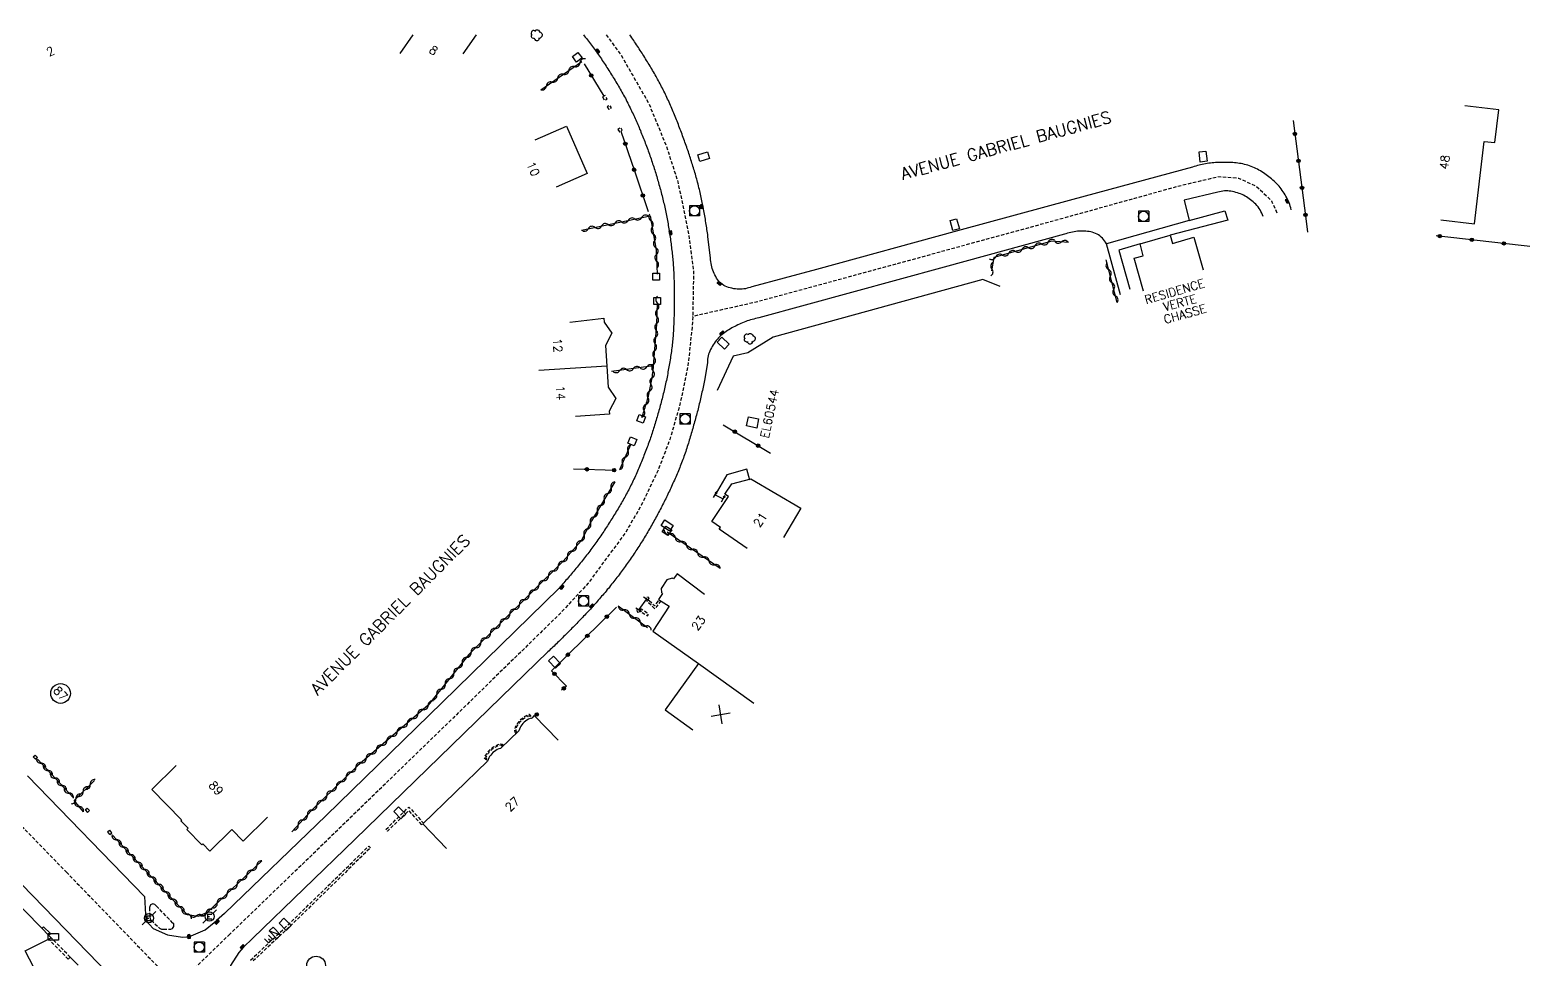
# Model space of a CAD drawing. Header units: millimetres. Extents: x 94999 to 96000, y 132000 to 133001.
# Drawn here: x 95222.4 to 95441.7, y 132864.1 to 133000.7 of the extents above; entities that cross this region are included whole.
import ezdxf
from ezdxf.enums import TextEntityAlignment as Align

# ---------------------------------------------------------------- set-up
doc = ezdxf.new("R2010")
doc.units = ezdxf.units.MM
doc.linetypes.add('DASHED', pattern=[0.75, 0.5, -0.25])
doc.layers.get('0').update_dxf_attribs({"linetype": 'CONTINUOUS'})
for name, color, linetype in [('W0001', 6, 'DASHED'), ('W0008', 7, 'CONTINUOUS'), ('W0017', 7, 'CONTINUOUS'), ('W0100', 7, 'CONTINUOUS'), ('W0105', 7, 'CONTINUOUS'), ('W0112', 1, 'DASHED'), ('W0300', 7, 'CONTINUOUS'), ('W0302', 3, 'CONTINUOUS'), ('W0310', 3, 'CONTINUOUS'), ('W0322', 7, 'CONTINUOUS'), ('W0400', 7, 'CONTINUOUS'), ('W0420', 7, 'CONTINUOUS'), ('W0430', 7, 'CONTINUOUS'), ('W0471', 7, 'CONTINUOUS'), ('W0984', 7, 'CONTINUOUS'), ('W0989', 7, 'CONTINUOUS'), ('W0991', 7, 'CONTINUOUS'), ('W1102', 7, 'CONTINUOUS'), ('W1471', 7, 'CONTINUOUS')]:
    doc.layers.add(name, color=color, linetype=linetype)
doc.styles.get("Standard").update_dxf_attribs({"font": 'romans.shx', "width": 0.85})

# ---------------------------------------------------------------- blocks, each defined once
blk = doc.blocks.new('T471')
for p, q in [((-0.333334, 0.333334), (-0.333334, -0.333334)), ((-0.333334, 0.333334), (0.333334, 0.333334)), ((-0.333334, 0), (0, 0)), ((0.500001, 0.500001), (1.000002, 1.000002)), ((-0.500001, -0.500001), (-1.000002, -1.000002)), ((-0.333334, -0.333334), (0.333334, -0.333334))]:
    blk.add_line(p, q)
blk.add_ellipse((0, 0), major_axis=(0.471405, 0.471405), ratio=1, start_param=5.4977871438, end_param=11.780972451)
blk = doc.blocks.new('T420')
for p, q in [((0.75, 0.75), (-0.75, 0.75)), ((-0.75, 0.75), (-0.75, -0.75)), ((0.75, 0.75), (0.75, -0.75)), ((0.75, -0.75), (-0.75, -0.75))]:
    blk.add_line(p, q)
blk.add_ellipse((0, 0), major_axis=(-0.53, 0.53), ratio=1, start_param=3.926991, end_param=10.210176)
blk = doc.blocks.new('T400')
for p, q in [((-0.15, 0.3), (0.15, 0.3)), ((-0.15, -0.25), (-0.15, 0.3)), ((-0.15, 0.15), (0.15, 0.15)), ((-0.15, 0), (0.15, 0)), ((0.15, 0.3), (0.15, -0.25)), ((-0.15, -0.15), (0.15, -0.15)), ((-0.15, -0.25), (-0.15, -0.3)), ((-0.15, -0.3), (0.15, -0.3)), ((0.15, -0.3), (0.15, -0.25))]:
    blk.add_line(p, q)
blk = doc.blocks.new('T1471')
at = {"color": 0, "linetype": 'Continuous', "flags": 128}
blk.add_lwpolyline([(-0.75, -0.5), (-0.75, 0.5), (0.75, 0.5), (0.75, -0.5), (-0.75, -0.5)], dxfattribs=at)
blk = doc.blocks.new('t310o')
at = {"color": 0, "linetype": 'Continuous'}
for centre, start, end in [((-0.5, 0.38), 216.8699, 323.1304), ((0.5, -0.37), 36.8699, 143.1303)]:
    blk.add_arc(centre, 0.625, start, end, dxfattribs=at)
blk = doc.blocks.new('t322o')
at = {"color": 0, "linetype": 'Continuous'}
for radius in [0.25, 0.15]:
    blk.add_circle((0, 0), radius, dxfattribs=at)
blk = doc.blocks.new('T300')
for p, q in [((-0.8, 0.51), (-0.86, 0.34)), ((-0.86, 0.34), (-0.86, 0.17)), ((-0.86, 0.17), (-0.74, 0.06)), ((-0.69, 0.63), (-0.8, 0.51)), ((-0.8, -0.06), (-0.74, 0.06)), ((-0.74, 0.06), (-0.69, 0.11)), ((-0.57, 0.69), (-0.69, 0.63)), ((-0.46, 0.69), (-0.57, 0.69)), ((-0.29, 0.63), (-0.46, 0.69)), ((-0.29, 0.63), (-0.17, 0.74)), ((-0.23, 0.57), (-0.29, 0.63)), ((-0.17, 0.74), (-0.06, 0.8)), ((-0.06, 0.8), (0.06, 0.8)), ((0.06, 0.8), (0.23, 0.74)), ((0.23, 0.74), (0.34, 0.63)), ((0.34, 0.63), (0.4, 0.51)), ((0.46, 0.46), (0.34, 0.46)), ((0.4, 0.51), (0.4, 0.46)), ((0.57, 0.4), (0.46, 0.46)), ((0.57, 0.4), (0.69, 0.29)), ((0.69, 0.29), (0.74, 0.17)), ((0.74, 0.06), (0.69, -0.17)), ((0.74, 0.17), (0.74, 0.06)), ((-0.8, -0.17), (-0.8, -0.06)), ((-0.8, -0.23), (-0.8, -0.17)), ((-0.74, -0.34), (-0.8, -0.23)), ((-0.69, -0.4), (-0.74, -0.34)), ((-0.51, -0.46), (-0.69, -0.4)), ((-0.4, -0.46), (-0.51, -0.46)), ((-0.4, -0.46), (-0.34, -0.46)), ((-0.34, -0.46), (-0.34, -0.4)), ((-0.34, -0.51), (-0.34, -0.46)), ((-0.29, -0.63), (-0.34, -0.51)), ((-0.17, -0.74), (-0.29, -0.63)), ((-0.06, -0.8), (-0.17, -0.74)), ((0.06, -0.8), (-0.06, -0.8)), ((0.17, -0.74), (0.06, -0.8)), ((0.23, -0.69), (0.17, -0.74)), ((0.29, -0.46), (0.23, -0.46)), ((0.29, -0.63), (0.23, -0.69)), ((0.46, -0.4), (0.29, -0.46)), ((0.34, -0.51), (0.29, -0.63)), ((0.34, -0.51), (0.34, -0.46)), ((0.57, -0.34), (0.46, -0.4)), ((0.63, -0.29), (0.57, -0.34)), ((0.69, -0.17), (0.63, -0.29))]:
    blk.add_line(p, q)
blk = doc.blocks.new('t112o')
at = {"color": 0, "linetype": 'Continuous'}
for p, q in [((-0.5, 0.5), (0.5, 0.5)), ((-0.5, -0.5), (-0.5, 0.5)), ((0.5, 0.5), (0.5, -0.5)), ((0.5, -0.5), (-0.5, -0.5))]:
    blk.add_line(p, q, dxfattribs=at)
blk = doc.blocks.new('t105o')
for p, q in [((-0.5, 0), (0.5, 0)), ((0.5, 0), (0.2, 0.1)), ((0.5, 0), (0.2, -0.1))]:
    blk.add_line(p, q)
blk = doc.blocks.new('T430')
at = {"flags": 128}
for points in [[(0.8, 0.8), (-0.8, 0.8)], [(-0.8, 0.8), (-0.8, 0)], [(0.8, 0.8), (-0.8, 0)], [(-0.8, 0), (0.8, 0)], [(-0.4, 2.1), (0.4, 2.1)], [(-0.4, 2.1), (-0.4, 1.3)], [(-0.4, 1.7), (0, 1.7)], [(-0.4, 1.3), (0.4, 1.3)], [(0.8, 0), (0.8, 0.8)]]:
    blk.add_lwpolyline(points, dxfattribs=at)
blk = doc.blocks.new('t991o')
at = {"color": 0, "linetype": 'Continuous'}
for p, q in [((-1, 1), (1, -1)), ((-1, -1), (1, 1))]:
    blk.add_line(p, q, dxfattribs=at)

msp = doc.modelspace()

# ---------------------------------------------------------------- linework, layer by layer
at = {"layer": 'W0001'}
msp.add_line((95251.78, 132867.82), (95243.93, 132860.21), dxfattribs=at)
msp.add_lwpolyline([(95108.35, 133000), (95114.13, 132994.03), (95150.15, 132956.94), (95157.1, 132949.78), (95192.44, 132913.24), (95227.77, 132876.93), (95249.36, 132854.59), (95288.1, 132814.52)], dxfattribs=at)
at = {"layer": 'W0001', "flags": 128}
for points in [[(95307.03, 133000), (95309.2, 132997.07), (95313.31, 132989.91), (95315.87, 132983.69), (95317.58, 132978.39), (95319.17, 132970.69), (95319.89, 132965.13), (95319.74, 132957.78), (95319.06, 132951.29), (95317.88, 132945.67), (95316.41, 132940.53), (95314.68, 132936.01), (95312.2, 132930.81), (95309.87, 132926.82), (95304.4, 132919.37), (95300.33, 132914.98), (95294.7, 132909.46), (95284.56, 132899.57), (95274.69, 132889.97), (95263.53, 132879.14), (95251.78, 132867.82)], [(95405.6, 132973.79), (95404.81, 132975.54), (95402.51, 132977.72), (95399.95, 132978.89), (95396.86, 132979.1), (95390.9, 132977.67), (95372.84, 132972.65), (95344.59, 132964.91), (95329.33, 132960.76), (95319.75, 132958.59)]]:
    msp.add_lwpolyline(points, dxfattribs=at)
at = {"layer": 'W0008', "flags": 128}
for points in [[(95303.73, 133000), (95303.84, 132999.86), (95303.99, 132999.66), (95304.15, 132999.47), (95304.3, 132999.27), (95304.45, 132999.07), (95304.6, 132998.88), (95304.75, 132998.68), (95304.9, 132998.48), (95305.05, 132998.28), (95305.2, 132998.07), (95305.35, 132997.87), (95305.49, 132997.67), (95305.64, 132997.47), (95305.78, 132997.26), (95305.92, 132997.06), (95306.06, 132996.85), (95306.21, 132996.65), (95306.35, 132996.44), (95306.48, 132996.23), (95306.62, 132996.03), (95306.76, 132995.82), (95306.9, 132995.61), (95307.03, 132995.4), (95307.17, 132995.19), (95307.3, 132994.98), (95307.44, 132994.77), (95307.57, 132994.56), (95307.7, 132994.35), (95307.83, 132994.13), (95307.96, 132993.92), (95308.09, 132993.71), (95308.22, 132993.5), (95308.35, 132993.28), (95308.48, 132993.07), (95308.61, 132992.86), (95308.74, 132992.64), (95308.87, 132992.43), (95308.99, 132992.21), (95309.12, 132992), (95309.24, 132991.78), (95309.37, 132991.56), (95309.5, 132991.34), (95309.62, 132991.11), (95309.75, 132990.89), (95309.87, 132990.66), (95309.99, 132990.43), (95310.1, 132990.2), (95310.22, 132989.97), (95310.33, 132989.74), (95310.45, 132989.51), (95310.56, 132989.28), (95310.67, 132989.04), (95310.78, 132988.81), (95310.89, 132988.58), (95311, 132988.36), (95311.1, 132988.14), (95311.2, 132987.92), (95311.3, 132987.7), (95311.4, 132987.48), (95311.5, 132987.26), (95311.6, 132987.04), (95311.7, 132986.82), (95311.79, 132986.6), (95311.88, 132986.37), (95311.97, 132986.14), (95312.07, 132985.92), (95312.16, 132985.69), (95312.25, 132985.46), (95312.34, 132985.23), (95312.44, 132985), (95312.53, 132984.77), (95312.62, 132984.54), (95312.71, 132984.31), (95312.8, 132984.08), (95312.88, 132983.85), (95312.97, 132983.61), (95313.06, 132983.38), (95313.15, 132983.15), (95313.23, 132982.92), (95313.32, 132982.69), (95313.4, 132982.46), (95313.48, 132982.22), (95313.57, 132981.99), (95313.65, 132981.76), (95313.73, 132981.52), (95313.81, 132981.29), (95313.88, 132981.05), (95313.96, 132980.82), (95314.04, 132980.58), (95314.11, 132980.35), (95314.19, 132980.11), (95314.26, 132979.88), (95314.33, 132979.64), (95314.4, 132979.41), (95314.47, 132979.17), (95314.54, 132978.93), (95314.61, 132978.7), (95314.68, 132978.46), (95314.75, 132978.23), (95314.81, 132977.99), (95314.88, 132977.75), (95314.94, 132977.51), (95315.01, 132977.28), (95315.07, 132977.04), (95315.13, 132976.8), (95315.2, 132976.56), (95315.26, 132976.33), (95315.32, 132976.09), (95315.37, 132975.85), (95315.43, 132975.61), (95315.49, 132975.37), (95315.55, 132975.13), (95315.6, 132974.89), (95315.65, 132974.65), (95315.71, 132974.41), (95315.76, 132974.17), (95315.81, 132973.93), (95315.86, 132973.69), (95315.91, 132973.45), (95315.96, 132973.2), (95316, 132972.96), (95316.05, 132972.72), (95316.09, 132972.47), (95316.14, 132972.23), (95316.18, 132971.98), (95316.22, 132971.74), (95316.26, 132971.49), (95316.3, 132971.25), (95316.34, 132971), (95316.38, 132970.76), (95316.42, 132970.51), (95316.45, 132970.27), (95316.49, 132970.02), (95316.52, 132969.78), (95316.55, 132969.53), (95316.58, 132969.29), (95316.62, 132969.04), (95316.65, 132968.8), (95316.67, 132968.55), (95316.7, 132968.3), (95316.73, 132968.06), (95316.76, 132967.81), (95316.78, 132967.56), (95316.81, 132967.32), (95316.83, 132967.07), (95316.85, 132966.82), (95316.87, 132966.58), (95316.89, 132966.33), (95316.91, 132966.08), (95316.93, 132965.84), (95316.95, 132965.59), (95316.96, 132965.34), (95316.97, 132965.09), (95316.99, 132964.85), (95317, 132964.6), (95317.01, 132964.35), (95317.01, 132964.1), (95317.02, 132963.86), (95317.03, 132963.61), (95317.03, 132963.36), (95317.04, 132963.11), (95317.04, 132962.87), (95317.04, 132962.62), (95317.05, 132962.37), (95317.05, 132962.12), (95317.05, 132961.88), (95317.05, 132961.63), (95317.05, 132961.38), (95317.05, 132961.13), (95317.05, 132960.89), (95317.04, 132960.64), (95317.04, 132960.39), (95317.04, 132960.15), (95317.04, 132959.9), (95317.03, 132959.65), (95317.03, 132959.41), (95317.03, 132959.16), (95317.02, 132958.91), (95317.02, 132958.66), (95317.01, 132958.42), (95317, 132958.17), (95316.99, 132957.92), (95316.99, 132957.68), (95316.98, 132957.43), (95316.96, 132957.18), (95316.95, 132956.94), (95316.94, 132956.69), (95316.92, 132956.44), (95316.91, 132956.2), (95316.89, 132955.95), (95316.87, 132955.71), (95316.85, 132955.46), (95316.83, 132955.21), (95316.81, 132954.97), (95316.78, 132954.72), (95316.75, 132954.47), (95316.72, 132954.21), (95316.69, 132953.96), (95316.66, 132953.71), (95316.63, 132953.46), (95316.59, 132953.2), (95316.56, 132952.95), (95316.52, 132952.7), (95316.48, 132952.45), (95316.44, 132952.2), (95316.4, 132951.95), (95316.36, 132951.69), (95316.32, 132951.44), (95316.27, 132951.19), (95316.23, 132950.94), (95316.18, 132950.69), (95316.13, 132950.44), (95316.09, 132950.19), (95316.04, 132949.94), (95315.99, 132949.69), (95315.94, 132949.44), (95315.89, 132949.19), (95315.83, 132948.94), (95315.78, 132948.69), (95315.73, 132948.44), (95315.67, 132948.2), (95315.62, 132947.95), (95315.56, 132947.7), (95315.5, 132947.46), (95315.44, 132947.22), (95315.38, 132946.97), (95315.32, 132946.73), (95315.26, 132946.48), (95315.2, 132946.24), (95315.13, 132946), (95315.07, 132945.75), (95315, 132945.51), (95314.94, 132945.27), (95314.87, 132945.03), (95314.8, 132944.79), (95314.73, 132944.54), (95314.66, 132944.3), (95314.59, 132944.06), (95314.52, 132943.82), (95314.45, 132943.58), (95314.38, 132943.34), (95314.31, 132943.1), (95314.24, 132942.85), (95314.16, 132942.61), (95314.09, 132942.38), (95314.02, 132942.15), (95313.95, 132941.92), (95313.88, 132941.69), (95313.81, 132941.45), (95313.73, 132941.22), (95313.66, 132940.99), (95313.58, 132940.76), (95313.5, 132940.54), (95313.41, 132940.31), (95313.32, 132940.07), (95313.24, 132939.84), (95313.15, 132939.6), (95313.06, 132939.36), (95312.97, 132939.13), (95312.88, 132938.89), (95312.79, 132938.66), (95312.7, 132938.42), (95312.6, 132938.18), (95312.51, 132937.95), (95312.42, 132937.72), (95312.33, 132937.48), (95312.23, 132937.25), (95312.14, 132937.01), (95312.04, 132936.78), (95311.94, 132936.55), (95311.85, 132936.31), (95311.75, 132936.08), (95311.65, 132935.85), (95311.55, 132935.62), (95311.44, 132935.39), (95311.34, 132935.16), (95311.24, 132934.93), (95311.13, 132934.7), (95311.02, 132934.47), (95310.91, 132934.24), (95310.8, 132934.01), (95310.69, 132933.79), (95310.58, 132933.56), (95310.47, 132933.34), (95310.36, 132933.12), (95310.24, 132932.9), (95310.13, 132932.69), (95310.01, 132932.47), (95309.89, 132932.25), (95309.78, 132932.04), (95309.66, 132931.82), (95309.54, 132931.6), (95309.41, 132931.39), (95309.29, 132931.18), (95309.17, 132930.96), (95309.05, 132930.75), (95308.92, 132930.54), (95308.79, 132930.33), (95308.67, 132930.12), (95308.54, 132929.91), (95308.41, 132929.7), (95308.28, 132929.49), (95308.15, 132929.28), (95308.02, 132929.07), (95307.89, 132928.86), (95307.76, 132928.65), (95307.63, 132928.44), (95307.5, 132928.24), (95307.36, 132928.03), (95307.23, 132927.82), (95307.09, 132927.61), (95306.96, 132927.41), (95306.82, 132927.2), (95306.69, 132927), (95306.55, 132926.79), (95306.41, 132926.58), (95306.26, 132926.37), (95306.12, 132926.16), (95305.98, 132925.96), (95305.83, 132925.75), (95305.69, 132925.54), (95305.54, 132925.34), (95305.39, 132925.13), (95305.24, 132924.93), (95305.09, 132924.73), (95304.94, 132924.52), (95304.79, 132924.32), (95304.64, 132924.12), (95304.49, 132923.92), (95304.34, 132923.72), (95304.18, 132923.52), (95304.03, 132923.32), (95303.87, 132923.12), (95303.72, 132922.92), (95303.56, 132922.72), (95303.41, 132922.53), (95303.25, 132922.33), (95303.09, 132922.13), (95302.94, 132921.93), (95302.78, 132921.74), (95302.62, 132921.54), (95302.46, 132921.34), (95302.3, 132921.15), (95302.13, 132920.96), (95301.97, 132920.76), (95301.81, 132920.57), (95301.64, 132920.38), (95301.48, 132920.19), (95301.31, 132920), (95301.15, 132919.81), (95300.98, 132919.62), (95300.81, 132919.43), (95300.64, 132919.24), (95300.47, 132919.05), (95300.3, 132918.87), (95300.13, 132918.68), (95282.98, 132901.84), (95265.94, 132885.26), (95251.02, 132870.84), (95249.82, 132869.82)], [(95407.66, 132974.28), (95407.59, 132974.54), (95407.52, 132974.8), (95407.44, 132975.05), (95407.35, 132975.3), (95407.24, 132975.55), (95407.13, 132975.79), (95407.01, 132976.03), (95406.88, 132976.26), (95406.75, 132976.48), (95406.62, 132976.7), (95406.48, 132976.91), (95406.34, 132977.13), (95406.19, 132977.34), (95406.03, 132977.54), (95405.87, 132977.74), (95405.7, 132977.93), (95405.52, 132978.12), (95405.34, 132978.3), (95405.15, 132978.47), (95404.96, 132978.64), (95404.77, 132978.81), (95404.58, 132978.97), (95404.38, 132979.13), (95404.18, 132979.28), (95403.98, 132979.43), (95403.78, 132979.58), (95403.57, 132979.72), (95403.36, 132979.85), (95403.14, 132979.98), (95402.93, 132980.11), (95402.7, 132980.23), (95402.48, 132980.34), (95402.25, 132980.45), (95402.02, 132980.55), (95401.78, 132980.65), (95401.54, 132980.74), (95401.3, 132980.82), (95401.05, 132980.89), (95400.81, 132980.95), (95400.56, 132981.01), (95400.31, 132981.06), (95400.07, 132981.1), (95399.82, 132981.14), (95399.57, 132981.17), (95399.32, 132981.2), (95399.07, 132981.22), (95398.82, 132981.23), (95398.57, 132981.24), (95398.32, 132981.25), (95398.06, 132981.25), (95397.81, 132981.25), (95397.56, 132981.25), (95397.31, 132981.25), (95397.05, 132981.24), (95396.8, 132981.23), (95396.55, 132981.22), (95396.31, 132981.2), (95396.06, 132981.18), (95395.82, 132981.15), (95395.57, 132981.12), (95395.33, 132981.09), (95395.09, 132981.05), (95394.84, 132981), (95394.6, 132980.95), (95394.36, 132980.9), (95394.12, 132980.84), (95393.89, 132980.78), (95393.65, 132980.71), (95393.41, 132980.64), (95393.18, 132980.56), (95375.6, 132975.79), (95358.67, 132971.16), (95337.96, 132965.49), (95328.43, 132962.94), (95328.2, 132962.86), (95327.97, 132962.79), (95327.74, 132962.73), (95327.51, 132962.68), (95327.27, 132962.65), (95327.03, 132962.62), (95326.8, 132962.61), (95326.56, 132962.61), (95326.31, 132962.63), (95326.05, 132962.65), (95325.79, 132962.68), (95325.53, 132962.73), (95325.28, 132962.79), (95325.03, 132962.86), (95324.78, 132962.94), (95324.54, 132963.05), (95324.31, 132963.17), (95324.08, 132963.32), (95323.88, 132963.47), (95323.7, 132963.65), (95323.54, 132963.83), (95323.39, 132964.03), (95323.26, 132964.24), (95323.14, 132964.46), (95323.02, 132964.69), (95322.91, 132964.92), (95322.81, 132965.16), (95322.72, 132965.41), (95322.64, 132965.65), (95322.56, 132965.9), (95322.5, 132966.15), (95322.45, 132966.4), (95322.41, 132966.66), (95322.37, 132966.92), (95322.35, 132967.18), (95322, 132970.37), (95321.96, 132970.62), (95321.93, 132970.87), (95321.89, 132971.13), (95321.86, 132971.38), (95321.82, 132971.63), (95321.78, 132971.88), (95321.74, 132972.13), (95321.7, 132972.38), (95321.66, 132972.63), (95321.62, 132972.88), (95321.58, 132973.13), (95321.53, 132973.38), (95321.49, 132973.63), (95321.45, 132973.88), (95321.4, 132974.13), (95321.36, 132974.38), (95321.31, 132974.63), (95321.26, 132974.87), (95321.21, 132975.12), (95321.16, 132975.36), (95321.11, 132975.6), (95321.06, 132975.84), (95321.01, 132976.08), (95320.96, 132976.32), (95320.9, 132976.56), (95320.85, 132976.8), (95320.79, 132977.04), (95320.74, 132977.28), (95320.68, 132977.52), (95320.62, 132977.79), (95320.55, 132978.05), (95320.48, 132978.32), (95320.42, 132978.56), (95320.35, 132978.79), (95320.28, 132979.03), (95320.21, 132979.27), (95320.15, 132979.5), (95320.08, 132979.74), (95320.01, 132979.98), (95319.94, 132980.21), (95319.87, 132980.45), (95319.8, 132980.68), (95319.73, 132980.92), (95319.65, 132981.15), (95319.58, 132981.39), (95319.51, 132981.62), (95319.43, 132981.86), (95319.36, 132982.09), (95319.28, 132982.32), (95319.2, 132982.56), (95319.12, 132982.79), (95319.04, 132983.02), (95318.96, 132983.25), (95318.88, 132983.49), (95318.8, 132983.72), (95318.71, 132983.96), (95318.62, 132984.2), (95318.54, 132984.43), (95318.45, 132984.67), (95318.36, 132984.91), (95318.28, 132985.15), (95318.19, 132985.39), (95318.1, 132985.62), (95318.01, 132985.86), (95317.92, 132986.1), (95317.83, 132986.33), (95317.74, 132986.57), (95317.65, 132986.81), (95317.56, 132987.04), (95317.47, 132987.28), (95317.37, 132987.52), (95317.28, 132987.75), (95317.18, 132987.99), (95317.09, 132988.22), (95316.99, 132988.46), (95316.9, 132988.69), (95316.8, 132988.92), (95316.7, 132989.16), (95316.6, 132989.39), (95316.5, 132989.62), (95316.4, 132989.85), (95316.29, 132990.08), (95316.19, 132990.32), (95316.08, 132990.55), (95315.98, 132990.78), (95315.87, 132991.01), (95315.76, 132991.23), (95315.65, 132991.46), (95315.54, 132991.69), (95315.42, 132991.92), (95315.31, 132992.14), (95315.2, 132992.36), (95315.08, 132992.58), (95314.97, 132992.8), (95314.85, 132993.02), (95314.73, 132993.24), (95314.61, 132993.46), (95314.49, 132993.68), (95314.37, 132993.89), (95314.25, 132994.11), (95314.13, 132994.33), (95314, 132994.54), (95313.88, 132994.76), (95313.75, 132994.97), (95313.63, 132995.18), (95313.5, 132995.4), (95313.37, 132995.61), (95313.24, 132995.82), (95313.12, 132996.03), (95312.99, 132996.24), (95312.85, 132996.46), (95312.72, 132996.67), (95312.59, 132996.88), (95312.46, 132997.09), (95312.32, 132997.3), (95312.19, 132997.5), (95312.06, 132997.71), (95311.92, 132997.92), (95311.78, 132998.13), (95311.65, 132998.34), (95311.51, 132998.54), (95311.37, 132998.75), (95311.23, 132998.96), (95311.1, 132999.16), (95310.96, 132999.37), (95310.82, 132999.57), (95310.68, 132999.78), (95310.54, 132999.98), (95310.52, 133000)], [(95403.54, 132973.29), (95403.45, 132973.54), (95403.34, 132973.79), (95403.22, 132974.02), (95403.09, 132974.25), (95402.95, 132974.47), (95402.8, 132974.69), (95402.63, 132974.89), (95402.45, 132975.09), (95402.26, 132975.27), (95402.07, 132975.44), (95401.88, 132975.6), (95401.69, 132975.75), (95401.5, 132975.9), (95401.29, 132976.03), (95401.09, 132976.16), (95400.88, 132976.28), (95400.67, 132976.4), (95400.45, 132976.5), (95400.23, 132976.6), (95400, 132976.69), (95399.77, 132976.77), (95399.53, 132976.84), (95399.29, 132976.91), (95399.05, 132976.96), (95398.81, 132977), (95398.57, 132977.03), (95398.33, 132977.05), (95398.09, 132977.05), (95397.85, 132977.04), (95397.61, 132977.02), (95397.37, 132976.98), (95397.13, 132976.93), (95396.89, 132976.87), (95391.96, 132975.69), (95392.67, 132972.69), (95380.52, 132969.29), (95380.4, 132969.51), (95380.26, 132969.73), (95380.11, 132969.92), (95379.94, 132970.1), (95379.76, 132970.27), (95379.57, 132970.43), (95379.36, 132970.57), (95379.14, 132970.7), (95378.91, 132970.81), (95378.68, 132970.9), (95378.45, 132970.97), (95378.21, 132971.02), (95377.97, 132971.06), (95377.73, 132971.09), (95377.49, 132971.11), (95377.24, 132971.12), (95377, 132971.13), (95376.75, 132971.13), (95376.5, 132971.12), (95376.26, 132971.11), (95376.01, 132971.09), (95375.77, 132971.05), (95375.53, 132971.01), (95375.29, 132970.96), (95375.05, 132970.9), (95374.82, 132970.84), (95374.58, 132970.76), (95374.35, 132970.67), (95356.68, 132965.82), (95329.49, 132958.38), (95329.24, 132958.33), (95328.99, 132958.28), (95328.75, 132958.22), (95328.5, 132958.15), (95328.26, 132958.08), (95328.02, 132958.01), (95327.78, 132957.93), (95327.54, 132957.84), (95327.31, 132957.75), (95327.07, 132957.66), (95326.84, 132957.56), (95326.61, 132957.46), (95326.38, 132957.35), (95326.15, 132957.24), (95325.93, 132957.13), (95325.72, 132957.01), (95325.5, 132956.9), (95325.29, 132956.78), (95325.08, 132956.65), (95324.88, 132956.52), (95324.68, 132956.39), (95324.48, 132956.25), (95324.29, 132956.1), (95324.1, 132955.95), (95323.91, 132955.79), (95323.73, 132955.63), (95323.56, 132955.45), (95323.38, 132955.26), (95323.21, 132955.06), (95323.05, 132954.85), (95322.9, 132954.64), (95322.76, 132954.43), (95322.63, 132954.2), (95322.51, 132953.98), (95322.39, 132953.75), (95322.28, 132953.51), (95322.18, 132953.27), (95322.1, 132953.03), (95322.03, 132952.79), (95321.98, 132952.55), (95321.94, 132952.3), (95321.92, 132952.06), (95321.91, 132951.81), (95321.53, 132949.42), (95321.48, 132949.18), (95321.43, 132948.93), (95321.38, 132948.69), (95321.33, 132948.44), (95321.28, 132948.2), (95321.23, 132947.95), (95321.18, 132947.71), (95321.12, 132947.46), (95321.07, 132947.22), (95321.02, 132946.98), (95320.96, 132946.73), (95320.9, 132946.49), (95320.85, 132946.25), (95320.79, 132946), (95320.73, 132945.76), (95320.67, 132945.52), (95320.61, 132945.28), (95320.55, 132945.03), (95320.49, 132944.79), (95320.42, 132944.55), (95320.36, 132944.31), (95320.3, 132944.07), (95320.23, 132943.83), (95320.17, 132943.58), (95320.1, 132943.34), (95320.03, 132943.1), (95319.96, 132942.86), (95319.9, 132942.61), (95319.83, 132942.37), (95319.76, 132942.13), (95319.69, 132941.88), (95319.62, 132941.64), (95319.55, 132941.4), (95319.48, 132941.16), (95319.41, 132940.91), (95319.34, 132940.67), (95319.26, 132940.43), (95319.19, 132940.19), (95319.12, 132939.95), (95319.04, 132939.71), (95318.96, 132939.47), (95318.89, 132939.23), (95318.81, 132938.99), (95318.73, 132938.75), (95318.65, 132938.51), (95318.56, 132938.27), (95318.48, 132938.03), (95318.39, 132937.79), (95318.31, 132937.56), (95318.22, 132937.32), (95318.13, 132937.08), (95318.04, 132936.85), (95317.94, 132936.61), (95317.85, 132936.38), (95317.76, 132936.14), (95317.66, 132935.91), (95317.56, 132935.68), (95317.47, 132935.45), (95317.37, 132935.22), (95317.27, 132934.99), (95317.17, 132934.76), (95317.07, 132934.53), (95316.96, 132934.3), (95316.86, 132934.07), (95316.76, 132933.84), (95316.65, 132933.61), (95316.55, 132933.38), (95316.44, 132933.16), (95316.33, 132932.93), (95316.23, 132932.7), (95316.12, 132932.48), (95316.01, 132932.25), (95315.9, 132932.02), (95315.79, 132931.8), (95315.68, 132931.57), (95315.56, 132931.35), (95315.45, 132931.13), (95315.34, 132930.9), (95315.22, 132930.68), (95315.11, 132930.46), (95314.99, 132930.23), (95314.87, 132930.01), (95314.76, 132929.79), (95314.64, 132929.57), (95314.52, 132929.34), (95314.4, 132929.12), (95314.28, 132928.9), (95314.16, 132928.68), (95314.04, 132928.46), (95313.92, 132928.24), (95313.79, 132928.02), (95313.67, 132927.8), (95313.55, 132927.58), (95313.42, 132927.36), (95313.29, 132927.15), (95313.17, 132926.93), (95313.04, 132926.71), (95312.91, 132926.49), (95312.78, 132926.28), (95312.65, 132926.06), (95312.52, 132925.85), (95312.38, 132925.63), (95312.25, 132925.42), (95312.11, 132925.21), (95311.98, 132924.99), (95311.84, 132924.78), (95311.7, 132924.57), (95311.57, 132924.36), (95311.43, 132924.15), (95311.29, 132923.94), (95311.15, 132923.73), (95311.01, 132923.52), (95310.86, 132923.31), (95310.72, 132923.1), (95310.58, 132922.89), (95310.43, 132922.69), (95310.29, 132922.48), (95310.14, 132922.27), (95310, 132922.07), (95309.85, 132921.86), (95309.7, 132921.66), (95309.55, 132921.45), (95309.4, 132921.25), (95309.25, 132921.04), (95309.1, 132920.84), (95308.95, 132920.63), (95308.79, 132920.43), (95308.64, 132920.23), (95308.48, 132920.03), (95308.33, 132919.83), (95308.17, 132919.63), (95308.01, 132919.43), (95307.85, 132919.23), (95307.69, 132919.03), (95307.53, 132918.83), (95307.37, 132918.63), (95307.21, 132918.44), (95307.04, 132918.24), (95306.88, 132918.04), (95306.72, 132917.85), (95306.55, 132917.65), (95306.39, 132917.46), (95306.22, 132917.27), (95306.06, 132917.07), (95305.89, 132916.88), (95305.73, 132916.69), (95305.57, 132916.5), (95305.4, 132916.32), (95305.24, 132916.14), (95305.08, 132915.95), (95304.91, 132915.77), (95304.75, 132915.59), (95304.58, 132915.41), (95304.41, 132915.23), (95304.25, 132915.06), (95304.08, 132914.88), (95303.91, 132914.7), (95303.74, 132914.52), (95303.57, 132914.35), (95303.4, 132914.17), (95303.23, 132914), (95303.06, 132913.82), (95302.89, 132913.64), (95302.72, 132913.47), (95302.55, 132913.29), (95302.38, 132913.11), (95302.2, 132912.94), (95302.03, 132912.76), (95301.85, 132912.58), (95301.68, 132912.41), (95301.51, 132912.23), (95301.33, 132912.06), (95301.16, 132911.88), (95300.98, 132911.71), (95300.8, 132911.53), (95300.63, 132911.36), (95300.45, 132911.18), (95300.28, 132911.01), (95300.1, 132910.84), (95299.92, 132910.66), (95299.74, 132910.49), (95299.57, 132910.32), (95299.39, 132910.15), (95299.21, 132909.97), (95299.03, 132909.8), (95298.85, 132909.63), (95298.67, 132909.46), (95298.49, 132909.29), (95293.4, 132904.35), (95282.56, 132893.83), (95270.12, 132881.74), (95255.16, 132867.23), (95253.74, 132865.82)], [(95392.67, 132972.69), (95397.92, 132974.1), (95398.36, 132972.74), (95389.88, 132970.55)], [(95382.58, 132961.76), (95380.52, 132969.29)], [(95385.46, 132969.27), (95382.33, 132968.33), (95383.96, 132962.6)]]:
    msp.add_lwpolyline(points, dxfattribs=at)
at = {"layer": 'W0008'}
for points in [[(95222.04, 132891.09), (95239.26, 132873.32), (95239.45, 132869.81), (95240.53, 132868.65), (95242.65, 132867.72), (95244.82, 132867.38), (95245.41, 132867.41), (95245.78, 132867.43), (95248.14, 132868.42), (95249.49, 132869.5), (95249.82, 132869.82)], [(95283.93, 132810.45), (95267.61, 132827.26), (95267.62, 132827.95), (95267.58, 132828.37), (95267.5, 132830.8), (95266.4, 132831.92), (95262.73, 132832.29), (95245.49, 132850.12), (95245.46, 132850.15), (95245.44, 132850.91), (95245.44, 132851.54), (95245.36, 132853.65), (95244.24, 132854.84), (95240.63, 132855.12), (95216.29, 132880.16)], [(95253.78, 132865.87), (95253.78, 132865.87), (95253.08, 132865.1), (95251.87, 132863.22), (95251.34, 132860.08), (95251.75, 132857.83), (95252.42, 132856.51), (95253.56, 132855.32), (95257.21, 132854.89), (95257.45, 132854.61), (95282.87, 132828.47), (95287.2, 132823.97), (95287.32, 132820.44), (95288.45, 132819.23), (95292.05, 132818.98), (95292.51, 132818.46)]]:
    msp.add_lwpolyline(points, dxfattribs=at)
at = {"layer": 'W0017', "flags": 128}
msp.add_lwpolyline([(95328.14, 132934.54), (95327.72, 132936.13), (95324.78, 132935.3), (95323.06, 132932.39)], dxfattribs=at)
at = {"layer": 'W0100', "flags": 128}
for points in [[(95287.96, 133000), (95285.98, 132997.18)], [(95429.62, 132972.8), (95434.59, 132972.23), (95434.59, 132972.23), (95435.98, 132984.33), (95437.57, 132984.15), (95438.13, 132988.98), (95433.17, 132989.56)], [(95296.64, 132984.56), (95301.22, 132986.56), (95304.27, 132979.62), (95299.69, 132977.61)], [(95385.96, 132962.33), (95384.58, 132967.14), (95385.9, 132967.52), (95385.46, 132969.27), (95389.88, 132970.55), (95390.23, 132969.34), (95393.35, 132970.24), (95394.74, 132965.44)], [(95301.72, 132957.77), (95306.69, 132958.33), (95306.75, 132957.76), (95307.87, 132956.15), (95306.95, 132954.35), (95307.14, 132951.28), (95307.33, 132948.22), (95308.45, 132946.54), (95307.51, 132944.66), (95307.54, 132944.24), (95302.55, 132943.88)], [(95327.77, 132924.48), (95323.66, 132927.33), (95323.84, 132927.58), (95322.58, 132928.45), (95325.01, 132932.13), (95324.48, 132932.48), (95325.5, 132934.01), (95328.3, 132934.72), (95335.63, 132930.43), (95333.1, 132926.11)], [(95323.05, 132932.4), (95324.23, 132931.79)], [(95321.47, 132917.74), (95317.49, 132920.75), (95316.94, 132920.04), (95316.75, 132920.14), (95315.98, 132919.87), (95315.13, 132918.61), (95315.19, 132918.04), (95315.33, 132917.87), (95314.76, 132917), (95316.28, 132916.01), (95313.91, 132912.34), (95320.63, 132907.59), (95315.71, 132900.76), (95319.77, 132897.84)], [(95312.96, 132917.11), (95311.84, 132915.5)], [(95299.99, 132896.34), (95296.5, 132899.92), (95296.12, 132899.56), (95295.87, 132899.48), (95295.64, 132899.38), (95295.41, 132899.26), (95295.2, 132899.11), (95295, 132898.95), (95294.83, 132898.77), (95294.67, 132898.58), (95294.53, 132898.37), (95294.4, 132898.16), (95294.3, 132897.93), (95294.21, 132897.7), (95291.54, 132895.11), (95291.29, 132895.03), (95291.06, 132894.93), (95290.84, 132894.81), (95290.63, 132894.66), (95290.43, 132894.5), (95290.25, 132894.31), (95290.09, 132894.12), (95289.94, 132893.91), (95289.81, 132893.7), (95289.7, 132893.47), (95289.61, 132893.23), (95280.11, 132884), (95283.59, 132880.41)]]:
    msp.add_lwpolyline(points, dxfattribs=at)
msp.add_lwpolyline([(95327.97, 132943.82), (95329.4, 132943.56), (95329.16, 132942.18), (95327.68, 132942.51)], close=True, dxfattribs=at)
at = {"layer": 'W0100'}
for points in [[(95221.69, 132854.58), (95226.12, 132856.89), (95221.72, 132865.33), (95225.52, 132867.27), (95216.66, 132876.33), (95211.32, 132881.87), (95207.01, 132886.32), (95203.6, 132889.84), (95197.2, 132896.52), (95190.67, 132903.21), (95187.1, 132899.72)], [(95243.9, 132892.57), (95240.32, 132889.08), (95244.66, 132884.63), (95244.59, 132884.47), (95245.64, 132883.38), (95245.48, 132883.21), (95247.66, 132880.94), (95247.8, 132881.07), (95248.85, 132880.01), (95252.07, 132883.17), (95253.76, 132881.48), (95257.29, 132885.02)]]:
    msp.add_lwpolyline(points, dxfattribs=at)
at = {"layer": 'W0105'}
for p, q in [((95224.18, 132868.64), (95224.43, 132868.89)), ((95224.43, 132868.89), (95225.42, 132867.89)), ((95225.16, 132867.64), (95225.42, 132867.89)), ((95229.5, 132863.26), (95228.35, 132864.42))]:
    msp.add_line(p, q, dxfattribs=at)
at = {"layer": 'W0112'}
for p, q in [((95222.9, 132893.85), (95223.19, 132894.13)), ((95222.9, 132893.85), (95223.23, 132893.5)), ((95223.19, 132894.13), (95223.52, 132893.77)), ((95223.52, 132893.77), (95223.23, 132893.5)), ((95230.54, 132886.06), (95230.83, 132886.33)), ((95230.54, 132886.06), (95230.9, 132885.68)), ((95230.83, 132886.33), (95231.19, 132885.96)), ((95231.19, 132885.96), (95230.9, 132885.68)), ((95233.79, 132882.82), (95234.09, 132883.07)), ((95234.09, 132883.07), (95234.45, 132882.64)), ((95233.79, 132882.82), (95234.14, 132882.39)), ((95234.45, 132882.64), (95234.14, 132882.39)), ((95228.06, 132864.13), (95225.15, 132867.08)), ((95228.35, 132864.42), (95225.52, 132867.28)), ((95228.06, 132864.13), (95228.35, 132864.42))]:
    msp.add_line(p, q, dxfattribs=at)
at = {"layer": 'W0112', "flags": 128}
for points in [[(95306.52, 132990.86), (95306.81, 132990.36), (95307.18, 132990.58), (95306.88, 132991.08)], [(95307.2, 132989.42), (95307.44, 132989.03), (95307.81, 132989.27), (95307.57, 132989.65)], [(95308.78, 132986.1), (95309.02, 132985.72), (95309.41, 132985.96), (95309.18, 132986.34)], [(95311.62, 132915.13), (95312.14, 132915.21), (95313.11, 132914.59), (95313.29, 132914.87), (95312.21, 132915.57), (95311.56, 132915.47)], [(95279.96, 132883.89), (95278.07, 132885.98), (95274.96, 132882.95), (95274.71, 132883.2), (95278.09, 132886.49), (95280.22, 132884.12)]]:
    msp.add_lwpolyline(points, close=True, dxfattribs=at)
for points in [[(95315.1, 132916.78), (95314.2, 132915.62), (95313.09, 132916.72), (95312.92, 132917.3), (95313.21, 132917.38), (95313.35, 132916.88), (95314.17, 132916.07), (95314.85, 132916.94)], [(95293.79, 132897.29), (95293.69, 132897.51), (95293.65, 132897.74), (95293.66, 132897.98), (95293.72, 132898.22), (95293.83, 132898.45), (95293.96, 132898.66), (95294.1, 132898.86), (95294.25, 132899.05), (95294.4, 132899.23), (95294.57, 132899.39), (95294.74, 132899.54), (95294.91, 132899.67), (95295.08, 132899.79), (95295.26, 132899.9), (95295.49, 132900.03), (95295.73, 132900.15), (95296.11, 132899.55)], [(95293.93, 132897.42), (95293.86, 132897.56), (95293.83, 132897.75), (95293.84, 132897.95), (95293.89, 132898.16), (95293.98, 132898.36), (95294.1, 132898.56), (95294.25, 132898.75), (95294.39, 132898.94), (95294.53, 132899.11), (95294.69, 132899.26), (95294.85, 132899.4), (95295.01, 132899.53), (95295.18, 132899.64), (95295.35, 132899.75), (95295.57, 132899.87), (95295.66, 132899.92), (95295.94, 132899.5)], [(95291.97, 132895.53), (95291.79, 132895.68), (95291.57, 132895.74), (95291.34, 132895.72), (95291.14, 132895.64), (95290.94, 132895.55), (95290.74, 132895.46), (95290.55, 132895.35), (95290.36, 132895.23), (95290.18, 132895.1), (95289.95, 132894.91), (95289.75, 132894.7), (95289.61, 132894.51), (95289.48, 132894.33), (95289.35, 132894.13), (95289.24, 132893.93), (95289.14, 132893.72), (95289.64, 132893.31)], [(95291.85, 132895.41), (95291.71, 132895.52), (95291.55, 132895.57), (95291.38, 132895.55), (95291.21, 132895.49), (95291.01, 132895.4), (95290.82, 132895.3), (95290.64, 132895.2), (95290.46, 132895.08), (95290.28, 132894.96), (95290.07, 132894.78), (95289.88, 132894.59), (95289.75, 132894.41), (95289.62, 132894.23), (95289.5, 132894.04), (95289.39, 132893.85), (95289.35, 132893.77), (95289.7, 132893.48)], [(95254.83, 132863.99), (95260.9, 132869.71), (95272.2, 132880.76), (95272.45, 132880.51), (95261.14, 132869.45), (95255.23, 132863.89)]]:
    msp.add_lwpolyline(points, dxfattribs=at)
at = {"layer": 'W0112'}
msp.add_lwpolyline([(95240.98, 132871.95), (95240.75, 132872.16), (95240.49, 132872.24), (95240.11, 132872.11), (95239.96, 132871.7), (95240.01, 132870.38), (95240.07, 132870), (95240.23, 132869.84), (95241.44, 132868.7), (95241.73, 132868.56), (95242.01, 132868.53), (95243.12, 132868.56), (95243.37, 132868.64), (95243.57, 132868.95), (95243.54, 132869.31), (95243.42, 132869.44), (95240.98, 132871.95)], dxfattribs=at)
at = {"layer": 'W0302', "flags": 128}
msp.add_lwpolyline([(95364.94, 132963), (95362.39, 132964.03), (95331.6, 132955.56), (95327.87, 132953.25), (95325.72, 132952.74), (95323.34, 132947.71)], dxfattribs=at)
at = {"layer": 'W0310'}
msp.add_line((95228.81, 132887.82), (95223.53, 132893.5), dxfattribs=at)
at = {"layer": 'W0310', "flags": 128}
for points in [[(95297.45, 132991.91), (95303.49, 132996.07)], [(95303.44, 132971.28), (95313.5, 132973.38), (95314.39, 132968.34), (95314.56, 132964.81)], [(95374.93, 132969.49), (95372.52, 132969.68), (95364.01, 132967.28), (95363.65, 132965.28)], [(95382.1, 132960.65), (95380.48, 132966.92)], [(95312.3, 132943.79), (95312.39, 132944.03), (95312.47, 132944.26), (95312.55, 132944.5), (95312.62, 132944.73), (95312.7, 132944.97), (95312.77, 132945.21), (95312.85, 132945.44), (95312.92, 132945.68), (95312.99, 132945.92), (95313.05, 132946.16), (95313.12, 132946.4), (95313.18, 132946.64), (95313.25, 132946.88), (95313.31, 132947.12), (95313.36, 132947.36), (95313.42, 132947.6), (95313.48, 132947.84), (95313.53, 132948.09), (95313.58, 132948.33), (95313.63, 132948.58), (95313.68, 132948.82), (95313.73, 132949.07), (95313.77, 132949.32), (95313.81, 132949.57), (95313.85, 132949.82), (95313.88, 132950.06), (95313.91, 132950.31), (95313.94, 132950.56), (95313.96, 132950.81), (95313.99, 132951.06), (95314.01, 132951.32), (95314.48, 132957.47), (95314.58, 132960.57)], [(95314.01, 132951.32), (95307.83, 132950.5)], [(95309.04, 132936.08), (95310.73, 132939.86)], [(95308.3, 132934.29), (95304.91, 132928.54), (95303.37, 132925.64), (95300.76, 132922.65), (95286.89, 132908.91), (95280.91, 132901.46), (95270.52, 132892.54), (95263.76, 132885.97), (95260.88, 132882.83)], [(95323.81, 132921.54), (95316.02, 132926.89)], [(95308.83, 132916.05), (95313.13, 132912.89)], [(95256.46, 132878.57), (95248.61, 132871.11)]]:
    msp.add_lwpolyline(points, dxfattribs=at)
at = {"layer": 'W0310'}
for points in [[(95230.27, 132885.8), (95228.9, 132887.43), (95231.88, 132890.41)], [(95234.48, 132882.4), (95243.77, 132872.49), (95245.5, 132870.68), (95247.18, 132870.46), (95248.78, 132871.19)]]:
    msp.add_lwpolyline(points, dxfattribs=at)
at = {"layer": 'W0322', "flags": 128}
for points in [[(95303.81, 132995.72), (95306.73, 132990.99)], [(95407.95, 132987.41), (95409.83, 132973.01), (95410.07, 132971)], [(95309.22, 132985.85), (95311.22, 132979.98), (95313.23, 132974.04)], [(95457.78, 132967.16), (95428.96, 132970.47)], [(95324.24, 132942.69), (95331.21, 132938.51)], [(95302.23, 132936.2), (95308.49, 132935.99)], [(95308.58, 132915.86), (95299.02, 132906.53), (95301.21, 132904.23), (95300.47, 132903.65)], [(95297.06, 132900.35), (95296.63, 132899.84)]]:
    msp.add_lwpolyline(points, dxfattribs=at)
at = {"layer": 'W1102', "flags": 128}
for points in [[(95278.66, 133000), (95276.75, 132997.23)], [(95307.14, 132951.28), (95297.16, 132950.66)], [(95320.63, 132907.59), (95328.75, 132901.75)]]:
    msp.add_lwpolyline(points, dxfattribs=at)
at = {"layer": 'W1102'}
for centre, radius in [((95226.92, 132903.18), 1.45), ((95264.45, 132863.19), 1.37)]:
    msp.add_circle(centre, radius, dxfattribs=at)

# ---------------------------------------------------------------- block references
at = {"layer": 'W0105'}
for p, rotation in [((95323.05, 132932.4), 59.15761657734265), ((95324.23, 132931.79), 60.90287709055945), ((95311.84, 132915.5), 325.7751911066104), ((95312.96, 132917.11), 326.0350785419074)]:
    msp.add_blockref('t105o', p, dxfattribs=dict(at, rotation=rotation))
at = {"layer": 'W0112'}
for p, rotation in [((95302.81, 132996.69), 126.7483848143561), ((95312.18, 132943.55), 248.8318721604747), ((95310.9, 132940.24), 68.83187215986659), ((95315.98, 132927.09), 327.1426661457746)]:
    msp.add_blockref('t112o', p, dxfattribs=dict(at, rotation=rotation))
for p in [(95314.4, 132964.44), (95314.53, 132960.86)]:
    msp.add_blockref('t112o', p, dxfattribs=at)
at = {"layer": 'W0300'}
for p in [(95296.89, 132999.92), (95328.18, 132955.3)]:
    msp.add_blockref('T300', p, dxfattribs=at)
at = {"layer": 'W0310'}
for p, rotation in [((95301.57, 132994.75), 34.55737570068886), ((95303.21, 132995.88), 34.55737570068886), ((95298.27, 132992.48), 34.55737570068886), ((95299.92, 132993.62), 34.55737570068886), ((95310.29, 132972.71), 11.75005200360554), ((95312.25, 132973.12), 11.75005200360554), ((95313.63, 132972.67), 280.0406276191499), ((95304.42, 132971.49), 11.75005200360554), ((95306.38, 132971.89), 11.75005200360554), ((95308.34, 132972.3), 11.75005200360554), ((95313.98, 132970.7), 280.0406276191499), ((95314.33, 132968.73), 280.0406276191499), ((95366.18, 132967.89), 195.7617221794976), ((95368.11, 132968.44), 195.7617221794976), ((95370.03, 132968.98), 195.7617221794976), ((95371.96, 132969.52), 195.7617221794976), ((95373.93, 132969.57), 175.4606975480884), ((95314.47, 132966.73), 272.6442880398813), ((95364.26, 132967.35), 195.7617221794976), ((95363.7, 132965.56), 259.8027864219943), ((95380.85, 132965.49), 104.5546558422696), ((95381.35, 132963.55), 104.5546558422696), ((95381.85, 132961.62), 104.5546558422696), ((95314.58, 132960.56), 88.04720173038706), ((95314.41, 132956.56), 85.6190006259774), ((95314.52, 132958.56), 88.04720173038706), ((95314.26, 132954.57), 85.6190006259774), ((95314.1, 132952.58), 85.6190006259774), ((95309.05, 132950.66), 187.6011709909599), ((95311.04, 132950.93), 187.6011709909599), ((95313.02, 132951.19), 187.6011709909599), ((95313.94, 132950.58), 84.18894829355487), ((95313.64, 132948.61), 79.04559400895945), ((95313.19, 132946.66), 75.4483325050832), ((95312.62, 132944.74), 72.19864757075723), ((95309.45, 132936.99), 65.96786059374665), ((95310.26, 132938.82), 65.96786059374665), ((95307.79, 132933.43), 239.4806631481408), ((95306.77, 132931.7), 239.4806631481408), ((95304.75, 132928.25), 242.1192937977248), ((95305.76, 132929.98), 239.4806631481408), ((95303.82, 132926.48), 242.1192937977248), ((95316.39, 132926.64), 145.5389141063936), ((95302.69, 132924.85), 228.8909672332611), ((95318.04, 132925.5), 145.5389141063936), ((95319.69, 132924.37), 145.5389141063936), ((95300, 132921.89), 224.7183033407823), ((95301.37, 132923.34), 228.8909672332611), ((95321.33, 132923.24), 145.5389141063936), ((95322.98, 132922.11), 145.5389141063936), ((95298.58, 132920.48), 224.7183033407823), ((95295.74, 132917.67), 224.7183033407823), ((95297.16, 132919.08), 224.7183033407823), ((95294.31, 132916.26), 224.7183033407823), ((95309.63, 132915.46), 323.6924216497789), ((95291.47, 132913.45), 224.7183033407823), ((95292.89, 132914.85), 224.7183033407823), ((95311.24, 132914.28), 323.6924216497789), ((95312.86, 132913.09), 323.6924216497789), ((95288.63, 132910.63), 224.7183033407823), ((95290.05, 132912.04), 224.7183033407823), ((95287.21, 132909.22), 224.7183033407823), ((95284.67, 132906.14), 231.250729734108), ((95285.92, 132907.7), 231.250729734108), ((95283.41, 132904.58), 231.250729734108), ((95282.16, 132903.02), 231.250729734108), ((95279.39, 132900.16), 220.6340895547457), ((95280.91, 132901.46), 220.6340895547457), ((95276.36, 132897.55), 220.6340895547457), ((95277.88, 132898.86), 220.6340895547457), ((95274.84, 132896.25), 220.6340895547457), ((95224.05, 132892.95), 132.8897406167766), ((95271.8, 132893.65), 220.6340895547457), ((95273.32, 132894.95), 220.6340895547457), ((95225.07, 132891.85), 132.8897406167766), ((95226.09, 132890.75), 132.8897406167766), ((95268.87, 132890.93), 224.1992744493527), ((95270.3, 132892.33), 224.1992744493527), ((95227.11, 132889.65), 132.8897406167766), ((95228.13, 132888.55), 132.8897406167766), ((95230.23, 132888.75), 45.00962164751185), ((95231.29, 132889.81), 45.00962164751185), ((95267.43, 132889.54), 224.1992744493527), ((95229.17, 132887.69), 45.00962164751185), ((95229.63, 132886.56), 129.9882974241206), ((95264.56, 132886.75), 224.1992744493527), ((95266, 132888.15), 224.1992744493527), ((95263.17, 132885.32), 227.4205453315618), ((95261.81, 132883.85), 227.4205453315618), ((95235.16, 132881.67), 313.138545669334), ((95236.19, 132880.58), 313.138545669334), ((95237.21, 132879.48), 313.138545669334), ((95238.24, 132878.39), 313.138545669334), ((95255.74, 132877.88), 223.502495569758), ((95239.26, 132877.3), 313.138545669334), ((95240.29, 132876.2), 313.138545669334), ((95254.29, 132876.5), 223.502495569758), ((95241.32, 132875.11), 313.138545669334), ((95242.34, 132874.01), 313.138545669334), ((95251.38, 132873.75), 223.502495569758), ((95252.83, 132875.12), 223.502495569758), ((95243.37, 132872.92), 313.138545669334), ((95244.4, 132871.83), 313.7873932723064), ((95249.93, 132872.37), 223.502495569758), ((95245.44, 132870.75), 313.7873932723064), ((95246.9, 132870.5), 352.5482205957334), ((95248.29, 132870.97), 24.49251071998159)]:
    msp.add_blockref('t310o', p, dxfattribs=dict(at, rotation=rotation))
at = {"layer": 'W0322'}
for p, rotation in [((95304.86, 132994.02), 301.6949023584912), ((95309.87, 132983.96), 288.7920591532414), ((95408.21, 132985.42), 277.426985880142), ((95408.73, 132981.46), 277.426985880142), ((95311.15, 132980.17), 288.7920591532414), ((95409.25, 132977.49), 277.426985880142), ((95312.44, 132976.38), 288.6854693145577), ((95409.76, 132973.52), 277.426985880142), ((95429.47, 132970.41), 173.4365895562464), ((95434.19, 132969.87), 173.4365895562464), ((95438.9, 132969.33), 173.4365895562464), ((95325.95, 132941.66), 329.0381957173124), ((95329.38, 132939.6), 329.0381957173124), ((95304.22, 132936.13), 358.1394832863533), ((95308.22, 132936), 358.1394832863533), ((95307.15, 132914.47), 224.3286542752516), ((95304.29, 132911.67), 224.3286542752516), ((95301.43, 132908.88), 224.3286542752516), ((95299.46, 132906.06), 313.6003730673298)]:
    msp.add_blockref('t322o', p, dxfattribs=dict(at, rotation=rotation))
for p in [(95300.84, 132903.94), (95296.85, 132900.09)]:
    msp.add_blockref('t322o', p, dxfattribs=at)
at = {"layer": 'W0400'}
for p, rotation in [((95305.79, 132997.59), 38.67415246710922), ((95321.09, 132974.72), 190.8925511416089), ((95407.06, 132975.52), 204.9816997010894), ((95316.51, 132970.9), 8.749147176451029), ((95323.66, 132963.44), 226.0449140915171), ((95324.05, 132956.16), 128.7921668833703), ((95300.53, 132918.82), 317.6016029222935), ((95304.93, 132916.03), 137.7303374507356), ((95249.91, 132869.57), 312.9749132815088), ((95245.78, 132867.43), 184.276049984037), ((95253.61, 132865.95), 134.6595884239275)]:
    msp.add_blockref('T400', p, dxfattribs=dict(at, rotation=rotation))
at = {"layer": 'W0420'}
for p in [(95320.02, 132974.12), (95385.98, 132973.31), (95318.64, 132943.51), (95303.73, 132916.77), (95247.29, 132865.9)]:
    msp.add_blockref('T420', p, dxfattribs=at)
at = {"layer": 'W0430', "rotation": 134.1276945119872}
msp.add_blockref('T430', (95258.68, 132868.27), dxfattribs=at)
at = {"layer": 'W0471'}
for p in [(95239.9, 132870.15), (95248.81, 132870.4)]:
    msp.add_blockref('T471', p, dxfattribs=at)
at = {"layer": 'W0991', "rotation": 54.2569900930356}
msp.add_blockref('t991o', (95323.85, 132900.09), dxfattribs=at)
at = {"layer": 'W1471'}
for p, rotation in [((95321.37, 132982.09), 196.5674955332087), ((95394.72, 132982.09), 276.5178199450224), ((95358.24, 132972.09), 285.3120334414773), ((95324.24, 132954.68), 137.4370224334155), ((95316.01, 132927.87), 146.6198508152568), ((95299.46, 132907.79), 134.0861458736656), ((95276.74, 132885.65), 134.1881907790496), ((95259.89, 132869.25), 134.1276945117272)]:
    msp.add_blockref('T1471', p, dxfattribs=dict(at, rotation=rotation))
msp.add_blockref('T1471', (95225.85, 132867.4), dxfattribs=at)

# ---------------------------------------------------------------- texts
at = {"layer": 'W0984'}
for s, rotation, p in [('RESIDENCE', 16.1632, (95390.53, 132962.27)), ('VERTE', 14.7588, (95391.3, 132960.61)), ('CHASSE', 15.6401, (95392.06, 132958.97)), ('EL60544', 77.6866, (95331.04, 132944.3))]:
    msp.add_text(s, height=1.25, rotation=rotation, dxfattribs=at).set_placement(p, align=Align.MIDDLE)
at = {"layer": 'W0989'}
for rotation, p in [(15.3707, (95365.76, 132983.74)), (45.0925, (95275.33, 132914.78))]:
    msp.add_text('AVENUE GABRIEL BAUGNIES', height=1.75, rotation=rotation, dxfattribs=at).set_placement(p, align=Align.MIDDLE)
at = {"layer": 'W0991'}
for s, rotation, p in [('2', 26.1662, (95225.43, 132997.56)), ('8', 324.9451, (95281.71, 132997.72)), ('48', 83.4366, (95430.2, 132981.26)), ('10', 293.6759, (95296.33, 132980.28)), ('12', 273.7001, (95299.93, 132954.35)), ('14', 273.2292, (95300.35, 132947.37)), ('21', 56.2023, (95329.68, 132928.72)), ('23', 54.0589, (95320.61, 132913.52)), ('87', 313.5311, (95226.92, 132903.18)), ('89', 313.2716, (95249.76, 132889.26)), ('27', 43.7689, (95293.27, 132886.92))]:
    msp.add_text(s, height=1.25, rotation=rotation, dxfattribs=at).set_placement(p, align=Align.MIDDLE)

doc.saveas('drawing.dxf')
